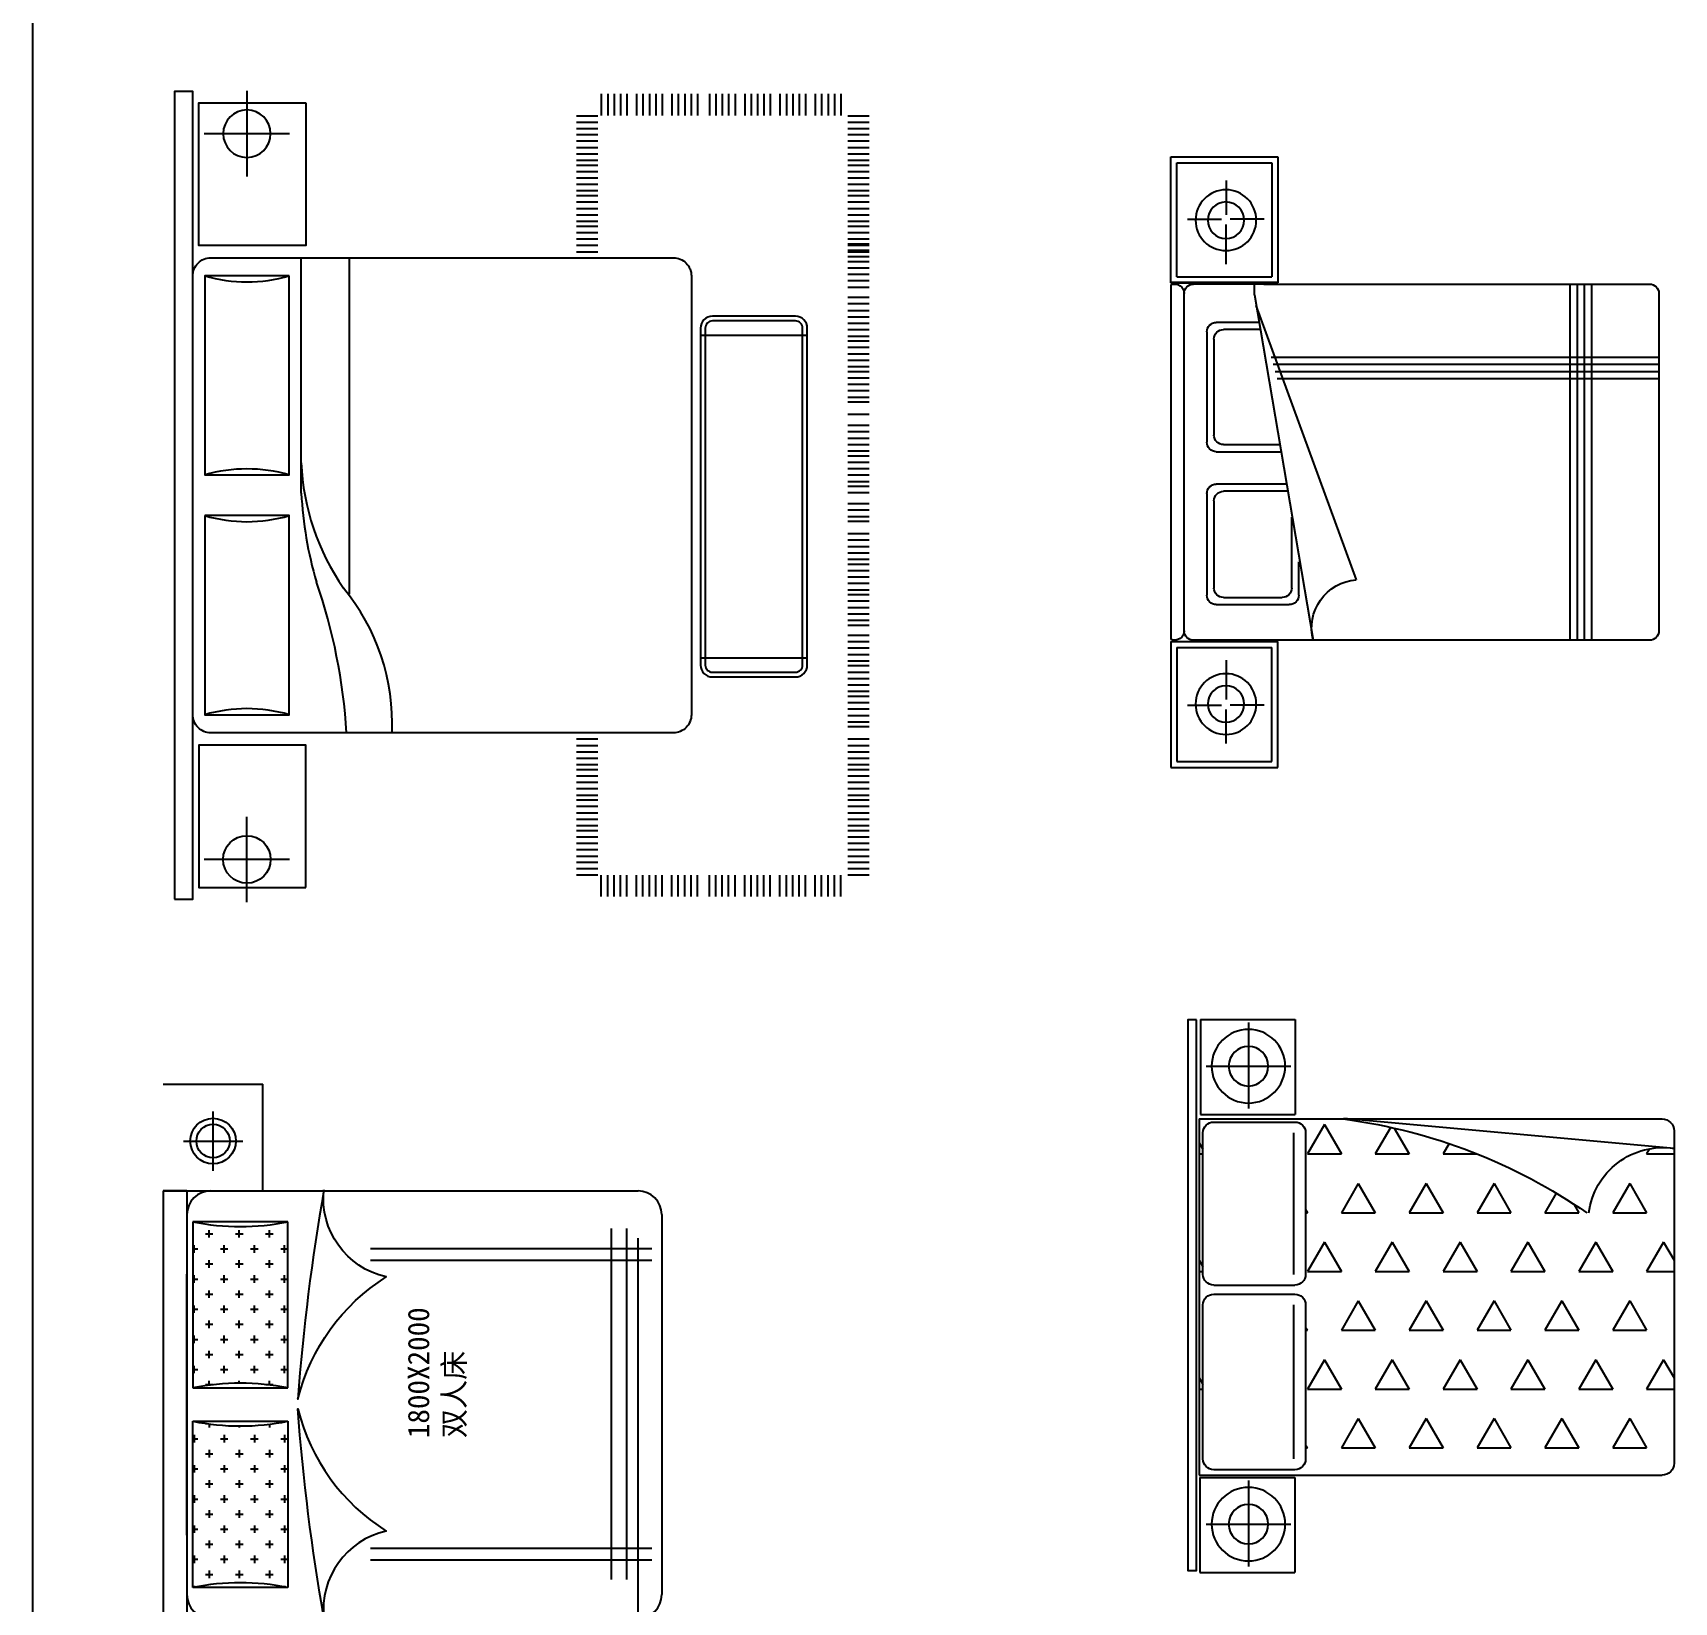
# Model space of a CAD drawing. Extents: x -42728 to 99010, y -18674 to 47645.
# Drawn here: x -1333 to 5581, y 27313 to 33922 of the extents above; entities that cross this region are included whole.
import ezdxf

# ---------------------------------------------------------------- set-up
doc = ezdxf.new("R2010")
doc.units = 0
doc.header["$LTSCALE"] = 100
doc.header["$MEASUREMENT"] = 0
doc.linetypes.add('ACAD_ISO02W100', pattern=[15, 12, -3])
doc.layers.get('0').update_dxf_attribs({"linetype": 'CONTINUOUS'})
for name, color, linetype in [('DIM', 3, 'CONTINUOUS'), ('DOOR', 3, 'CONTINUOUS'), ('FLOOR', 6, 'CONTINUOUS'), ('FUR', 3, 'CONTINUOUS'), ('FURN', 7, 'CONTINUOUS'), ('LAYER7', 7, 'CONTINUOUS'), ('PUB_DIM', 3, 'CONTINUOUS'), ('WALL', 140, 'CONTINUOUS'), ('墙线', 2, 'CONTINUOUS'), ('家具细线', 8, 'CONTINUOUS')]:
    doc.layers.add(name, color=color, linetype=linetype)
doc.styles.add('DIM_FONT', font='SIMPLEX.shx', dxfattribs={"width": 0.6})
doc.styles.get("Standard").update_dxf_attribs({"font": 'ISOCP'})

# ---------------------------------------------------------------- blocks, each defined once
blk = doc.blocks.new('A$C7F0D5BF0')
at = {"layer": '墙线'}
for p, q in [((0, 2055.8), (0, 1605.8)), ((529.9, 2055.8), (0, 2055.8)), ((2033, 2054.1), (538.1, 2054.1)), ((2041.2, 2055.8), (2041.2, 1605.8)), ((2041.2, 2055.8), (2571.1, 2055.8)), ((2571.1, 2055.8), (2571.1, 1605.8)), ((2035.5, 40), (2035.5, 1960)), ((535.5, 1664), (535.5, 40)), ((0, 1605.8), (529.9, 1605.8)), ((2571.1, 1605.8), (2041.2, 1605.8)), ((575.5, 0), (1995.5, 0))]:
    blk.add_line(p, q, dxfattribs=at)
for centre, start, end in [((575.5, 40), 180, 270), ((1995.5, 40), 270, 0)]:
    blk.add_arc(centre, 40, start, end, dxfattribs=at)
at = {"layer": '家具细线'}
for p, q in [((25, 2030.8), (25, 1630.8)), ((504.9, 2030.8), (25, 2030.8)), ((504.9, 2030.8), (504.9, 1630.8)), ((527.9, 2057.1), (527.9, 1607.1)), ((529.9, 2055.8), (529.9, 1605.8)), ((2066.2, 2030.8), (2066.2, 1630.8)), ((2066.2, 2030.8), (2546.1, 2030.8)), ((2546.1, 2030.8), (2546.1, 1630.8)), ((262.2, 1985.4), (262.2, 1842.3)), ((535.5, 1664), (535.5, 1960)), ((1995.5, 2000), (575.5, 2000)), ((2308.8, 1985.4), (2308.8, 1842.3)), ((737, 1904.4), (1201.4, 1904.4)), ((767, 1874.4), (1171.4, 1874.4)), ((1418.1, 1904.4), (1845.6, 1904.4)), ((1448.1, 1874.4), (1815.6, 1874.4)), ((100, 1822.3), (244.5, 1822.3)), ((262.2, 1662.4), (262.2, 1805.6)), ((452, 1822.3), (285.4, 1822.3)), ((697, 1687.3), (697, 1864.4)), ((727, 1683.1), (727, 1834.4)), ((1211.4, 1834.4), (1211.4, 1595.4)), ((1241.4, 1864.4), (1241.4, 1590.6)), ((1378.1, 1568.9), (1378.1, 1864.4)), ((1408.1, 1564.1), (1408.1, 1834.4)), ((1855.6, 1834.4), (1855.6, 1586.9)), ((1885.6, 1864.4), (1885.6, 1556.9)), ((2119, 1822.3), (2285.7, 1822.3)), ((2308.8, 1662.4), (2308.8, 1805.6)), ((2471, 1822.3), (2326.6, 1822.3)), ((581.1, 1703.6), (535.5, 1703.6)), ((581.1, 1703.6), (2035.5, 1456.4)), ((626.3, 1697.3), (1781.2, 1275.6)), ((25, 1630.8), (504.9, 1630.8)), ((844.5, 0), (844.5, 1634)), ((874.5, 0), (874.5, 1625.3)), ((904.5, 0), (904.5, 1616.6)), ((934.5, 0), (934.5, 1607.9)), ((2546.1, 1630.8), (2066.2, 1630.8)), ((1815.6, 1546.9), (1516.6, 1546.9)), ((1845.6, 1516.9), (1705.1, 1516.9)), ((2035.5, 373.4), (535.5, 373.4)), ((2035.5, 343.4), (535.5, 343.4)), ((2035.5, 313.4), (535.5, 313.4)), ((2035.5, 283.4), (535.5, 283.4))]:
    blk.add_line(p, q, dxfattribs=at)
for centre, radius in [((266.7, 1823.9), 128), ((2304.4, 1823.9), 128), ((266.7, 1823.9), 76.8), ((2304.4, 1823.9), 76.8)]:
    blk.add_circle(centre, radius, dxfattribs=at)
for centre, radius, start, end in [((575.5, 2040), 40, 159.28843, 270), ((1995.5, 2040), 40, 270, 20.71157), ((575.5, 1960), 40, 90, 180), ((1995.5, 1960), 40, 0, 90), ((737, 1864.4), 40, 90, 180), ((767, 1834.4), 40, 90, 180), ((1171.4, 1834.4), 40, 0, 90), ((1201.4, 1864.4), 40, 0, 90), ((1418.1, 1864.4), 40, 90, 180), ((1448.1, 1834.4), 40, 90, 180), ((1815.6, 1834.4), 40, 0, 90), ((1845.6, 1864.4), 40, 0, 90), ((1815.6, 1586.9), 40, 270, 0), ((1845.6, 1556.9), 40, 270, 0), ((1983.8, 1259.9), 203.2, 75.23701, 175.56467)]:
    blk.add_arc(centre, radius, start, end, dxfattribs=at)
blk = doc.blocks.new('A$C53A64BAE')
at = {"xscale": -1}
blk.add_blockref('A$C7F0D5BF0', (2571.1, 0), dxfattribs=at)
blk = doc.blocks.new('A$C0D7C730E')
at = {"layer": 'FLOOR'}
h = blk.add_hatch(dxfattribs=at)
h.set_pattern_fill('CROSS', color=256, scale=10, angle=1530, style=0)
h.set_pattern_definition([(270, (4442.88, 3781.37), (-63.5, -63.5), [31.75, -95.25]), (180, (4458.75, 3765.496), (-63.5, 63.5), [31.75, -95.25])])
h.paths.add_polyline_path([(1280, 1575, -0.1), (1280, 1975), (580, 1975, -0.1), (580, 1575)])
h = blk.add_hatch(dxfattribs=at)
h.set_pattern_fill('CROSS', color=256, scale=10, angle=1530, style=0)
h.set_pattern_definition([(270, (-1742.88, 3781.37), (63.5, -63.5), [31.75, -95.25]), (1e-14, (-1758.75, 3765.496), (63.5, 63.5), [31.75, -95.25])])
h.paths.add_polyline_path([(2120, 1575, -0.1), (2120, 1975), (1420, 1975, -0.1), (1420, 1575)])
at = {"layer": 'DIM'}
for p, q in [((0, 2100), (0, 1680)), ((450, 2100), (450, 1680)), ((450, 2000), (450, 2100)), ((2250, 2100), (450, 2100)), ((2250, 2100), (2250, 1680)), ((2250, 2000), (2250, 2100)), ((2700, 2100), (2700, 1680)), ((2250, 2000), (450, 2000)), ((800, 2000), (1900, 2000)), ((450, 100), (450, 1900)), ((2250, 1900), (2250, 100)), ((450, 1680), (0, 1680)), ((2250, 1680), (2700, 1680)), ((2150, 0), (550, 0))]:
    blk.add_line(p, q, dxfattribs=at)
for centre in [(240, 1890), (2460, 1890)]:
    blk.add_circle(centre, 96, dxfattribs=at)
for centre, start, end in [((550, 1900), 90, 180), ((2150, 1900), 0, 90), ((550, 100), 180, 270), ((2150, 100), 270, 0)]:
    blk.add_arc(centre, 100, start, end, dxfattribs=at)
at = {"layer": 'FLOOR'}
for p, q in [((240, 2014.8), (240, 1765.2)), ((2460, 2014.8), (2460, 1765.2)), ((580, 1975), (1280, 1975)), ((580, 1575), (580, 1975)), ((1280, 1975), (1280, 1575)), ((1280, 1975), (1280, 1575)), ((2120, 1975), (1420, 1975)), ((1420, 1975), (1420, 1575)), ((1420, 1975), (1420, 1575)), ((2120, 1575), (2120, 1975)), ((364.8, 1890), (115.2, 1890)), ((2335.2, 1890), (2584.8, 1890)), ((1280, 1575), (580, 1575)), ((1420, 1575), (2120, 1575)), ((696.8, 1226.3), (696.8, 41.4)), ((746, 1226.3), (746, 41.4)), ((1958.7, 1226.3), (1958.7, 41.4)), ((2007.9, 1226.3), (2007.9, 41.4)), ((613.4, 211.8), (2091.9, 211.8)), ((613.4, 147.7), (2091.9, 147.7)), ((450.3, 100), (2050.3, 100))]:
    blk.add_line(p, q, dxfattribs=at)
for points in [[(450, 1423, -0.025299), (1332, 1532.6, 0.19418), (817.7, 1160.8, 0.382536)], [(2255.2, 1423, 0.025299), (1373.3, 1532.6, -0.19418), (1887.5, 1160.8, -0.382536)]]:
    blk.add_lwpolyline(points, format="xyb", close=True, dxfattribs=at)
for centre in [(240, 1890), (2460, 1890)]:
    blk.add_circle(centre, 70.4, dxfattribs=at)
for centre, start, end in [((-410, 1775), 348.57881, 11.42119), ((2270, 1775), 168.57881, 191.42119), ((430, 1775), 348.57881, 11.42119), ((3110, 1775), 168.57881, 191.42119)]:
    blk.add_arc(centre, 1010, start, end, dxfattribs=at)
at = {"layer": 'DOOR', "insert": (1208.8, 1069.7), "char_height": 90, "width": 651.068, "attachment_point": 1}
blk.add_mtext('\\f黑体|b0|i0|c134|p2;1800X2000双人床', dxfattribs=at)
blk = doc.blocks.new('_DOTSMALL')
at = {"color": 0, "linetype": 'ByBlock', "const_width": 0.5}
blk.add_lwpolyline([(-0.0625, 0, 1), (0.0625, 0, 1)], format="xyb", close=True, dxfattribs=at)
blk = doc.blocks.new('A$C12D238B3')
at = {"layer": 'WALL'}
h = blk.add_hatch(dxfattribs=at)
h.set_pattern_fill('TRIANG,_O', color=1, scale=30)
h.set_pattern_definition([(60, (7107.9, 1609.47), (-142.875, 247.467), [142.875, -142.875]), (120, (7107.9, 1609.47), (-285.75, 3e-05), [142.875, -142.875]), (0, (7036.45, 1733.2), (142.875, 247.467), [142.875, -142.875])])
h.paths.add_polyline_path([(47.5, 1918.6), (47.5, 418.6), (655.4, 418.6, 0.119968), (1688.3, 819.6, 0.426119), (2047.5, 542.2), (2047.5, 1868.6, 0.414214), (1997.5, 1918.6)])
h.paths.add_polyline_path([(495.8, 1201.3, -0.414214), (450.8, 1156.3), (108.4, 1156.3, -0.414214), (63.4, 1201.3), (63.4, 1850.4, -0.414214), (108.4, 1895.4), (450.8, 1895.4, -0.414214), (495.8, 1850.4)], flags=16)
h.paths.add_polyline_path([(495.8, 1072.9), (495.8, 476.3, -0.414214), (450.8, 431.3), (108.4, 431.3, -0.414214), (63.4, 476.3), (63.4, 1072.9, -0.414214), (108.4, 1117.9), (450.8, 1117.9, -0.414214)], flags=16)
at = {"layer": 'FURN', "color": 2}
for p, q in [((49.6, 1928.4), (49.6, 2328.4)), ((49.6, 2328.4), (449.6, 2328.4)), ((449.6, 1928.4), (449.6, 2328.4)), ((47.5, 1918.6), (1997.5, 1918.6)), ((47.5, 418.6), (47.5, 1918.6)), ((49.6, 1928.4), (449.6, 1928.4)), ((450.8, 1895.4), (108.4, 1895.4)), ((2047.5, 468.6), (2047.5, 1868.6)), ((63.4, 1850.4), (63.4, 1201.3)), ((445.8, 1850.4), (445.8, 1201.3)), ((495.8, 1201.3), (495.8, 1850.4)), ((108.4, 1156.3), (450.8, 1156.3)), ((108.4, 1117.9), (450.8, 1117.9)), ((63.4, 1072.9), (63.4, 476.3)), ((445.8, 1072.9), (445.8, 476.3)), ((495.8, 476.3), (495.8, 1072.9)), ((657.3, 415.6), (2048.1, 541.1)), ((47.5, 418.6), (1997.5, 418.6)), ((108.4, 431.3), (450.8, 431.3)), ((52.3, 0), (52.3, 400)), ((52.3, 400), (452.3, 400)), ((452.3, 0), (452.3, 400)), ((52.3, 0), (452.3, 0))]:
    blk.add_line(p, q, dxfattribs=at)
at = {"layer": 'FURN', "color": 4}
for p, q in [((254.8, 1940.3), (254.8, 2303.4)), ((76.1, 2124.9), (433.5, 2124.9)), ((254.8, 11.9), (254.8, 375)), ((76.1, 196.4), (433.5, 196.4))]:
    blk.add_line(p, q, dxfattribs=at)
at = {"layer": 'FURN', "color": 7}
blk.add_lwpolyline([(36.4, 0.8), (0, 0.8), (0, 2320.2), (36.4, 2320.2)], close=True, dxfattribs=at)
at = {"layer": 'FURN', "color": 4}
for centre, radius in [((254.8, 2124.9), 154.9), ((254.8, 2124.9), 83.4), ((254.8, 196.4), 154.9), ((254.8, 196.4), 83.4)]:
    blk.add_circle(centre, radius, dxfattribs=at)
at = {"layer": 'FURN', "color": 2}
for centre, radius, start, end in [((108.4, 1850.4), 45, 90, 180), ((450.8, 1850.4), 45, 0, 90), ((1997.5, 1868.6), 50, 0, 90), ((108.4, 1201.3), 45, 180, 270), ((450.8, 1201.3), 45, 270, 0), ((108.4, 1072.9), 45, 90, 180), ((450.8, 1072.9), 45, 0, 90), ((348.2, 2740.6), 2342.3, 277.74645, 304.67147), ((2001.1, 853.4), 314.6, 187.13849, 278.48193), ((108.4, 476.3), 45, 180, 270), ((450.8, 476.3), 45, 270, 0), ((1997.5, 468.6), 50, 270, 0)]:
    blk.add_arc(centre, radius, start, end, dxfattribs=at)
at = {"layer": 'PUB_DIM', "xscale": 2.5, "yscale": 2.5, "zscale": 2.5}
blk.add_blockref('_DOTSMALL', (279.6, 1156.3), dxfattribs=at)
at = {"layer": 'FURN', "color": 2, "style": 'DIM_FONT', "text_generation_flag": 4, "width": 0.8, "flags": 9}
for tag in ['YSIZE', 'XSIZE']:
    blk.add_attdef(tag, (36.8, 1924.6), '', height=0.5, dxfattribs=at)
blk = doc.blocks.new('A$C72861A9A')
at = {"layer": 'LAYER7', "linetype": 'ACAD_ISO02W100', "xscale": -1, "rotation": 90}
blk.add_blockref('A$C12D238B3', (2328.4, 2048.1), dxfattribs=at)
blk = doc.blocks.new('L01')
at = {"layer": 'FUR'}
for p, q in [((-127.3, -127.3), (127.3, 127.3)), ((127.3, -127.3), (-127.3, 127.3))]:
    blk.add_line(p, q, dxfattribs=at)
blk.add_circle((0, 0), 100, dxfattribs=at)
blk = doc.blocks.new('BED200')
at = {"layer": 'FUR', "color": 7, "linetype": 'ByBlock'}
blk.add_lwpolyline([(-1411.1, -2024.7), (-1334.9, -2024.7), (-1334.9, 1375.5), (-1411.1, 1375.5)], close=True, dxfattribs=at)
blk.add_lwpolyline([(-1334.9, 599.3, -0.414214), (-1258.7, 675.5), (689.5, 675.5, -0.414214), (765.7, 599.3), (765.7, -1248.5, -0.414214), (689.5, -1324.7), (-1258.7, -1324.7, -0.414214), (-1334.9, -1248.5)], format="xyb", dxfattribs=at)
at = {"layer": 'FUR', "color": 3, "linetype": 'ByBlock'}
for points in [[(-877.7, -315.1), (-877.7, 675.5)], [(-674.5, -740.5), (-674.5, 675.5)]]:
    blk.add_lwpolyline(points, dxfattribs=at)
for points in [[(-928.5, 599.3), (-1284.1, 599.3), (-1284.1, -238.9), (-928.5, -238.9)], [(-1284.1, -410.3), (-1284.1, -1248.5), (-928.5, -1248.5), (-928.5, -410.3)]]:
    blk.add_lwpolyline(points, close=True, dxfattribs=at)
for points in [[(-1284.1, 599.3, 0.142857), (-928.5, 599.3)], [(-877.7, -188.1, 0.142467), (-699.9, -715.1, 0.147224)], [(-928.5, -238.9, 0.142857), (-1284.1, -238.9)], [(-877.7, -315.1, 0.056636), (-814.2, -689.7, 0.05957)], [(-1284.1, -410.3, 0.142857), (-928.5, -410.3, 0.142857)], [(-687.2, -1324.7, 0.069431), (-814.2, -689.7, 0.069431)], [(-495.2, -1324.7, 0.185243), (-699.9, -715.1, 0.185243)], [(-928.5, -1248.5, 0.142857), (-1284.1, -1248.5, 0.142857)]]:
    blk.add_lwpolyline(points, format="xyb", dxfattribs=at)
at = {"layer": 'FURN', "color": 9}
for p, q in [((386, 1365.5), (386, 1275.5)), ((413, 1365.5), (413, 1275.5)), ((440, 1365.5), (440, 1275.5)), ((467, 1365.5), (467, 1275.5)), ((494, 1365.5), (494, 1275.5)), ((534.7, 1365.5), (534.7, 1275.5)), ((561.7, 1365.5), (561.7, 1275.5)), ((588.7, 1365.5), (588.7, 1275.5)), ((615.7, 1365.5), (615.7, 1275.5)), ((642.7, 1365.5), (642.7, 1275.5)), ((683.3, 1365.5), (683.3, 1275.5)), ((710.3, 1365.5), (710.3, 1275.5)), ((737.3, 1365.5), (737.3, 1275.5)), ((764.3, 1365.5), (764.3, 1275.5)), ((791.3, 1365.5), (791.3, 1275.5)), ((841.3, 1365.5), (841.3, 1275.5)), ((868.3, 1365.5), (868.3, 1275.5)), ((895.3, 1365.5), (895.3, 1275.5)), ((922.3, 1365.5), (922.3, 1275.5)), ((949.3, 1365.5), (949.3, 1275.5)), ((990, 1365.5), (990, 1275.5)), ((1017, 1365.5), (1017, 1275.5)), ((1044, 1365.5), (1044, 1275.5)), ((1071, 1365.5), (1071, 1275.5)), ((1098, 1365.5), (1098, 1275.5)), ((1138.6, 1365.5), (1138.6, 1275.5)), ((1165.6, 1365.5), (1165.6, 1275.5)), ((1192.6, 1365.5), (1192.6, 1275.5)), ((1219.6, 1365.5), (1219.6, 1275.5)), ((1246.6, 1365.5), (1246.6, 1275.5)), ((1287.3, 1365.5), (1287.3, 1275.5)), ((1314.3, 1365.5), (1314.3, 1275.5)), ((1341.3, 1365.5), (1341.3, 1275.5)), ((1368.3, 1365.5), (1368.3, 1275.5)), ((1395.3, 1365.5), (1395.3, 1275.5)), ((282.2, 1273.7), (372.2, 1273.7)), ((282.2, 1246.7), (372.2, 1246.7)), ((1425, 1273.7), (1515, 1273.7)), ((1425, 1246.7), (1515, 1246.7)), ((282.2, 1219.7), (372.2, 1219.7)), ((282.2, 1194.7), (372.2, 1194.7)), ((1425, 1219.7), (1515, 1219.7)), ((1425, 1194.7), (1515, 1194.7)), ((282.2, 1167.7), (372.2, 1167.7)), ((282.2, 1140.7), (372.2, 1140.7)), ((282.2, 1113.7), (372.2, 1113.7)), ((1425, 1167.7), (1515, 1167.7)), ((1425, 1140.7), (1515, 1140.7)), ((1425, 1113.7), (1515, 1113.7)), ((282.2, 1086.7), (372.2, 1086.7)), ((282.2, 1066.3), (372.2, 1066.3)), ((282.2, 1039.3), (372.2, 1039.3)), ((1425, 1086.7), (1515, 1086.7)), ((1425, 1066.3), (1515, 1066.3)), ((1425, 1039.3), (1515, 1039.3)), ((282.2, 1012.3), (372.2, 1012.3)), ((282.2, 985.3), (372.2, 985.3)), ((1425, 1012.3), (1515, 1012.3)), ((1425, 985.3), (1515, 985.3)), ((282.2, 958.3), (372.2, 958.3)), ((282.2, 937.8), (372.2, 937.8)), ((282.2, 910.8), (372.2, 910.8)), ((1425, 958.3), (1515, 958.3)), ((1425, 937.8), (1515, 937.8)), ((1425, 910.8), (1515, 910.8)), ((282.2, 883.8), (372.2, 883.8)), ((282.2, 856.8), (372.2, 856.8)), ((282.2, 829.8), (372.2, 829.8)), ((1425, 883.8), (1515, 883.8)), ((1425, 856.8), (1515, 856.8)), ((1425, 829.8), (1515, 829.8)), ((282.2, 809.4), (372.2, 809.4)), ((1425, 809.4), (1515, 809.4)), ((1425, 782.4), (1515, 782.4)), ((1425, 755.4), (1515, 755.4)), ((1425, 735), (1515, 735)), ((1425, 728.4), (1515, 728.4)), ((1425, 708), (1515, 708)), ((1425, 701.4), (1515, 701.4)), ((1425, 681), (1515, 681)), ((1425, 660.6), (1515, 660.6)), ((1425, 633.6), (1515, 633.6)), ((1425, 606.6), (1515, 606.6)), ((1425, 579.6), (1515, 579.6)), ((1425, 552.6), (1515, 552.6)), ((1425, 510), (1515, 510)), ((1425, 483), (1515, 483)), ((1425, 454.2), (1515, 454.2)), ((1425, 427.2), (1515, 427.2)), ((803.8, 349.6), (1253.8, 349.6)), ((1425, 400.2), (1515, 400.2)), ((1425, 373.2), (1515, 373.2)), ((1425, 346.2), (1515, 346.2)), ((1425, 325.8), (1515, 325.8)), ((1425, 298.8), (1515, 298.8)), ((1425, 271.8), (1515, 271.8)), ((1425, 244.8), (1515, 244.8)), ((1425, 217.8), (1515, 217.8)), ((1425, 197.3), (1515, 197.3)), ((1425, 170.3), (1515, 170.3)), ((1425, 143.3), (1515, 143.3)), ((1425, 116.3), (1515, 116.3)), ((1425, 89.3), (1515, 89.3)), ((1425, 68.9), (1515, 68.9)), ((1425, 17), (1515, 17)), ((1425, -29.5), (1515, -29.5)), ((1425, -56.5), (1515, -56.5)), ((1425, -83.5), (1515, -83.5)), ((1425, -110.5), (1515, -110.5)), ((1425, -137.5), (1515, -137.5)), ((1425, -157.9), (1515, -157.9)), ((1425, -184.9), (1515, -184.9)), ((1425, -211.9), (1515, -211.9)), ((1425, -238.9), (1515, -238.9)), ((1425, -265.9), (1515, -265.9)), ((1425, -286.3), (1515, -286.3)), ((1425, -313.3), (1515, -313.3)), ((1425, -359.3), (1515, -359.3)), ((1425, -386.3), (1515, -386.3)), ((1425, -413.3), (1515, -413.3)), ((1425, -433.7), (1515, -433.7)), ((1425, -485.6), (1515, -485.6)), ((1425, -512.6), (1515, -512.6)), ((1425, -539.6), (1515, -539.6)), ((1425, -566.6), (1515, -566.6)), ((1425, -593.6), (1515, -593.6)), ((1425, -614), (1515, -614)), ((1425, -641), (1515, -641)), ((1425, -668), (1515, -668)), ((1425, -695), (1515, -695)), ((1425, -722), (1515, -722)), ((1425, -742.4), (1515, -742.4)), ((1425, -769.4), (1515, -769.4)), ((1425, -796.4), (1515, -796.4)), ((1425, -823.4), (1515, -823.4)), ((1425, -850.4), (1515, -850.4)), ((1425, -870.9), (1515, -870.9)), ((1425, -913.4), (1515, -913.4)), ((1425, -940.4), (1515, -940.4)), ((1425, -967.4), (1515, -967.4)), ((803.8, -1009.4), (1253.8, -1009.4)), ((1425, -994.4), (1515, -994.4)), ((1425, -1021.4), (1515, -1021.4)), ((1425, -1041.9), (1515, -1041.9)), ((1425, -1068.9), (1515, -1068.9)), ((1425, -1095.9), (1515, -1095.9)), ((1425, -1122.9), (1515, -1122.9)), ((1425, -1149.9), (1515, -1149.9)), ((1425, -1170.3), (1515, -1170.3)), ((1425, -1197.3), (1515, -1197.3)), ((1425, -1224.3), (1515, -1224.3)), ((1425, -1251.3), (1515, -1251.3)), ((1425, -1278.3), (1515, -1278.3)), ((1425, -1298.7), (1515, -1298.7)), ((1425, -1350.6), (1515, -1350.6)), ((1425, -1377.6), (1515, -1377.6)), ((282.2, -1431.6), (372.2, -1431.6)), ((1425, -1404.6), (1515, -1404.6)), ((1425, -1431.6), (1515, -1431.6)), ((282.2, -1458.6), (372.2, -1458.6)), ((282.2, -1479), (372.2, -1479)), ((282.2, -1506), (372.2, -1506)), ((1425, -1458.6), (1515, -1458.6)), ((1425, -1479), (1515, -1479)), ((1425, -1506), (1515, -1506)), ((282.2, -1533), (372.2, -1533)), ((282.2, -1560), (372.2, -1560)), ((282.2, -1587), (372.2, -1587)), ((1425, -1533), (1515, -1533)), ((1425, -1560), (1515, -1560)), ((1425, -1587), (1515, -1587)), ((282.2, -1607.4), (372.2, -1607.4)), ((282.2, -1634.4), (372.2, -1634.4)), ((1425, -1607.4), (1515, -1607.4)), ((1425, -1634.4), (1515, -1634.4)), ((282.2, -1661.4), (372.2, -1661.4)), ((282.2, -1688.4), (372.2, -1688.4)), ((282.2, -1715.4), (372.2, -1715.4)), ((1425, -1661.4), (1515, -1661.4)), ((1425, -1688.4), (1515, -1688.4)), ((1425, -1715.4), (1515, -1715.4)), ((282.2, -1735.8), (372.2, -1735.8)), ((282.2, -1762.8), (372.2, -1762.8)), ((282.2, -1789.8), (372.2, -1789.8)), ((1425, -1735.8), (1515, -1735.8)), ((1425, -1762.8), (1515, -1762.8)), ((1425, -1789.8), (1515, -1789.8)), ((282.2, -1816.8), (372.2, -1816.8)), ((282.2, -1843.8), (372.2, -1843.8)), ((1425, -1816.8), (1515, -1816.8)), ((1425, -1843.8), (1515, -1843.8)), ((282.2, -1868.9), (372.2, -1868.9)), ((282.2, -1895.9), (372.2, -1895.9)), ((282.2, -1922.9), (372.2, -1922.9)), ((386, -2014.7), (386, -1924.7)), ((413, -2014.7), (413, -1924.7)), ((440, -2014.7), (440, -1924.7)), ((467, -2014.7), (467, -1924.7)), ((494, -2014.7), (494, -1924.7)), ((534.7, -2014.7), (534.7, -1924.7)), ((561.7, -2014.7), (561.7, -1924.7)), ((588.7, -2014.7), (588.7, -1924.7)), ((615.7, -2014.7), (615.7, -1924.7)), ((642.7, -2014.7), (642.7, -1924.7)), ((683.3, -2014.7), (683.3, -1924.7)), ((710.3, -2014.7), (710.3, -1924.7)), ((737.3, -2014.7), (737.3, -1924.7)), ((764.3, -2014.7), (764.3, -1924.7)), ((791.3, -2014.7), (791.3, -1924.7)), ((841.3, -2014.7), (841.3, -1924.7)), ((868.3, -2014.7), (868.3, -1924.7)), ((895.3, -2014.7), (895.3, -1924.7)), ((922.3, -2014.7), (922.3, -1924.7)), ((949.3, -2014.7), (949.3, -1924.7)), ((990, -2014.7), (990, -1924.7)), ((1017, -2014.7), (1017, -1924.7)), ((1044, -2014.7), (1044, -1924.7)), ((1071, -2014.7), (1071, -1924.7)), ((1098, -2014.7), (1098, -1924.7)), ((1138.6, -2014.7), (1138.6, -1924.7)), ((1165.6, -2014.7), (1165.6, -1924.7)), ((1192.6, -2014.7), (1192.6, -1924.7)), ((1219.6, -2014.7), (1219.6, -1924.7)), ((1246.6, -2014.7), (1246.6, -1924.7)), ((1287.3, -2014.7), (1287.3, -1924.7)), ((1314.3, -2014.7), (1314.3, -1924.7)), ((1341.3, -2014.7), (1341.3, -1924.7)), ((1368.3, -2014.7), (1368.3, -1924.7)), ((1395.3, -2014.7), (1395.3, -1924.7)), ((1425, -1868.9), (1515, -1868.9)), ((1425, -1895.9), (1515, -1895.9)), ((1425, -1922.9), (1515, -1922.9))]:
    blk.add_line(p, q, dxfattribs=at)
at = {"layer": 'FURN'}
for points in [[(-859, 1327.6), (-859, 727.6), (-1309, 727.6), (-1309, 1327.6)], [(-859, -1976.8), (-859, -1376.8), (-1309, -1376.8), (-1309, -1976.8)]]:
    blk.add_lwpolyline(points, close=True, dxfattribs=at)
at = {"layer": 'FURN', "color": 9}
for points in [[(282.2, 782.4), (372.2, 782.4)], [(282.2, 755.4), (372.2, 755.4)], [(282.2, 728.4), (372.2, 728.4)], [(282.2, 701.4), (372.2, 701.4)], [(282.2, -1350.6), (372.2, -1350.6)], [(282.2, -1377.6), (372.2, -1377.6)], [(282.2, -1404.6), (372.2, -1404.6)]]:
    blk.add_lwpolyline(points, dxfattribs=at)
at = {"layer": 'FURN'}
blk.add_lwpolyline([(853.8, -1089.4), (1203.8, -1089.4, 0.414214), (1253.8, -1039.4), (1253.8, 379.6, 0.414214), (1203.8, 429.6), (853.8, 429.6, 0.414214), (803.8, 379.6), (803.8, -1039.4, 0.414214)], format="xyb", close=True, dxfattribs=at)
at = {"layer": 'FURN', "color": 9}
blk.add_lwpolyline([(853.8, -1069.4), (1203.8, -1069.4, 0.414214), (1233.8, -1039.4), (1233.8, 379.6, 0.414214), (1203.8, 409.6), (853.8, 409.6, 0.414214), (823.8, 379.6), (823.8, -1039.4, 0.414214)], format="xyb", close=True, dxfattribs=at)
at = {"layer": 'FURN', "xscale": -1, "rotation": 134.9999999999999}
blk.add_blockref('L01', (-1106.7, 1198.2), dxfattribs=at)
at = {"layer": 'FURN', "rotation": 45.00000000000009}
blk.add_blockref('L01', (-1106.7, -1858.1), dxfattribs=at)

msp = doc.modelspace()

# ---------------------------------------------------------------- linework, layer by layer
msp.add_line((-1333.00742, 21426.20992), (-1333.00742, 45898.4678))

# ---------------------------------------------------------------- block references
msp.add_blockref('BED200', (675.39256, 32298.82404))
at = {"rotation": 90}
for name, p in [('A$C53A64BAE', (5516.48891, 30828.27137)), ('A$C72861A9A', (5580.60702, 27437.9576)), ('A$C0D7C730E', (1316.15007, 26794.89709))]:
    msp.add_blockref(name, p, dxfattribs=at)

doc.saveas('drawing.dxf')
